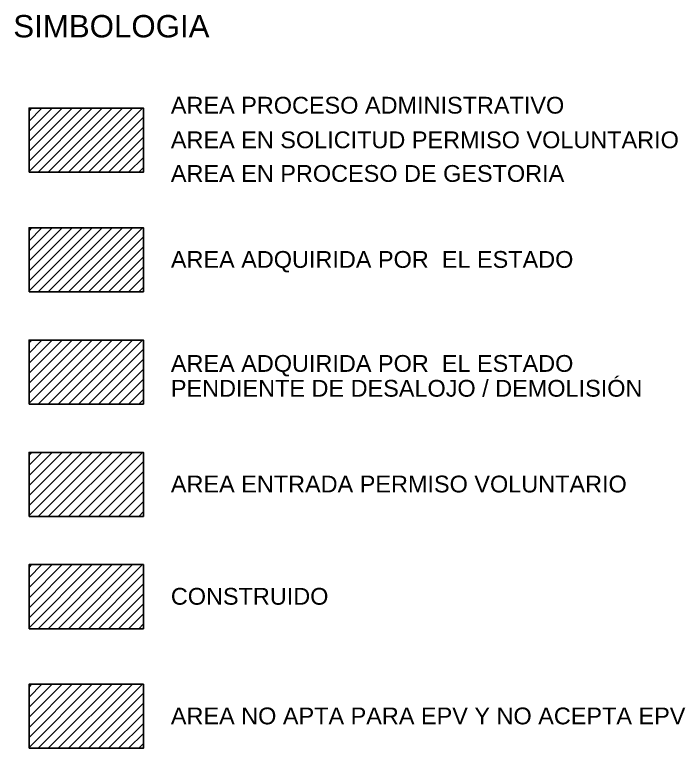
# Model space of a CAD drawing. Header units: inches. Extents: x 510447 to 606954, y 1095553 to 1134812.
# Drawn here: x 528351.8 to 528651.5, y 1127789.3 to 1128117 of the extents above; entities that cross this region are included whole.
import ezdxf

# ---------------------------------------------------------------- set-up
doc = ezdxf.new("R2010")
doc.units = ezdxf.units.IN
doc.header["$MEASUREMENT"] = 0
doc.layers.add('TEXTOS', color=7, linetype='Continuous')
doc.styles.get("Standard").update_dxf_attribs({"font": 'Arial.ttf'})

msp = doc.modelspace()

# ---------------------------------------------------------------- hatches: boundary and pattern name
at = {"layer": 'TEXTOS'}
h = msp.add_hatch(dxfattribs=at)
h.set_pattern_fill('ANSI31', color=256)
h.set_pattern_definition([(45, (523252.0095, 1123439.164), (-2.245064, 2.245064), [])])
h.paths.add_polyline_path([(528358.23552, 1128046.61037), (528409.39196, 1128046.61037), (528409.39196, 1128075.22533), (528358.23552, 1128075.22533)])
h = msp.add_hatch(dxfattribs=at)
h.set_pattern_fill('ANSI31', color=3)
h.set_pattern_definition([(45, (523252.0095, 1123385.7332), (-2.245064, 2.245064), [])])
h.paths.add_polyline_path([(528358.23552, 1127993.17973), (528409.39196, 1127993.17973), (528409.39196, 1128021.79469), (528358.23552, 1128021.79469)])
h = msp.add_hatch(dxfattribs=at)
h.set_pattern_fill('ANSI31', color=5)
h.set_pattern_definition([(45, (523252.0095, 1123335.5735), (-2.245064, 2.245064), [])])
h.paths.add_polyline_path([(528358.23552, 1127943.02003), (528409.39196, 1127943.02003), (528409.39196, 1127971.63499), (528358.23552, 1127971.63499)])
h = msp.add_hatch(dxfattribs=at)
h.set_pattern_fill('ANSI31', color=2)
h.set_pattern_definition([(45, (523252.0095, 1123285.4138), (-2.245064, 2.245064), [])])
h.paths.add_polyline_path([(528358.23552, 1127892.86033), (528409.39196, 1127892.86033), (528409.39196, 1127921.47529), (528358.23552, 1127921.47529)])
h = msp.add_hatch(dxfattribs=at)
h.set_pattern_fill('ANSI31', color=30)
h.set_pattern_definition([(45, (523252.0095, 1123235.2545), (-2.245064, 2.245064), [])])
h.paths.add_polyline_path([(528358.23552, 1127842.70096), (528409.39196, 1127842.70096), (528409.39196, 1127871.31593), (528358.23552, 1127871.31593)])
h = msp.add_hatch(dxfattribs=at)
h.set_pattern_fill('ANSI31', color=1)
h.set_pattern_definition([(45, (523252.0095, 1123181.8235), (-2.245064, 2.245064), [])])
h.paths.add_polyline_path([(528358.23552, 1127789.27), (528409.39196, 1127789.27), (528409.39196, 1127817.88496), (528358.23552, 1127817.88496)])

# ---------------------------------------------------------------- linework, layer by layer
msp.add_lwpolyline([(528358.23552, 1128046.61037), (528409.39196, 1128046.61037), (528409.39196, 1128075.22533), (528358.23552, 1128075.22533)], close=True, dxfattribs=at)
at = {"layer": 'TEXTOS', "color": 3}
msp.add_lwpolyline([(528358.23552, 1127993.17973), (528409.39196, 1127993.17973), (528409.39196, 1128021.79469), (528358.23552, 1128021.79469)], close=True, dxfattribs=at)
at = {"layer": 'TEXTOS', "color": 5}
msp.add_lwpolyline([(528358.23552, 1127943.02003), (528409.39196, 1127943.02003), (528409.39196, 1127971.63499), (528358.23552, 1127971.63499)], close=True, dxfattribs=at)
at = {"layer": 'TEXTOS', "color": 2}
msp.add_lwpolyline([(528358.23552, 1127892.86033), (528409.39196, 1127892.86033), (528409.39196, 1127921.47529), (528358.23552, 1127921.47529)], close=True, dxfattribs=at)
at = {"layer": 'TEXTOS', "color": 30}
msp.add_lwpolyline([(528358.23552, 1127842.70096), (528409.39196, 1127842.70096), (528409.39196, 1127871.31593), (528358.23552, 1127871.31593)], close=True, dxfattribs=at)
at = {"layer": 'TEXTOS', "color": 1}
msp.add_lwpolyline([(528358.23552, 1127789.27), (528409.39196, 1127789.27), (528409.39196, 1127817.88496), (528358.23552, 1127817.88496)], close=True, dxfattribs=at)

# ---------------------------------------------------------------- texts
at = {"layer": 'TEXTOS', "color": 5}
for s, height, p in [('SIMBOLOGIA', 10, (528351.18662, 1128106.83368)), ('AREA PROCESO ADMINISTRATIVO ', 7.5, (528421.62368, 1128072.78313)), ('AREA EN SOLICITUD PERMISO VOLUNTARIO', 7.5, (528421.62368, 1128057.33104)), ('AREA EN PROCESO DE GESTORIA', 7.5, (528421.62368, 1128042.30671)), ('AREA ADQUIRIDA POR  EL ESTADO', 7.5, (528421.62368, 1128003.9004)), ('AREA ADQUIRIDA POR  EL ESTADO', 7.5, (528421.62368, 1127957.44166)), ('PENDIENTE DE DESALOJO / DEMOLISIÓN', 7.5, (528421.62368, 1127946.33872)), ('AREA ENTRADA PERMISO VOLUNTARIO', 7.5, (528421.62368, 1127903.581)), ('CONSTRUIDO', 7.5, (528421.62368, 1127853.42163)), ('AREA NO APTA PARA EPV Y NO ACEPTA EPV', 7.5, (528421.62368, 1127799.99067))]:
    msp.add_text(s, height=height, dxfattribs=at).set_placement(p)

doc.saveas('drawing.dxf')
